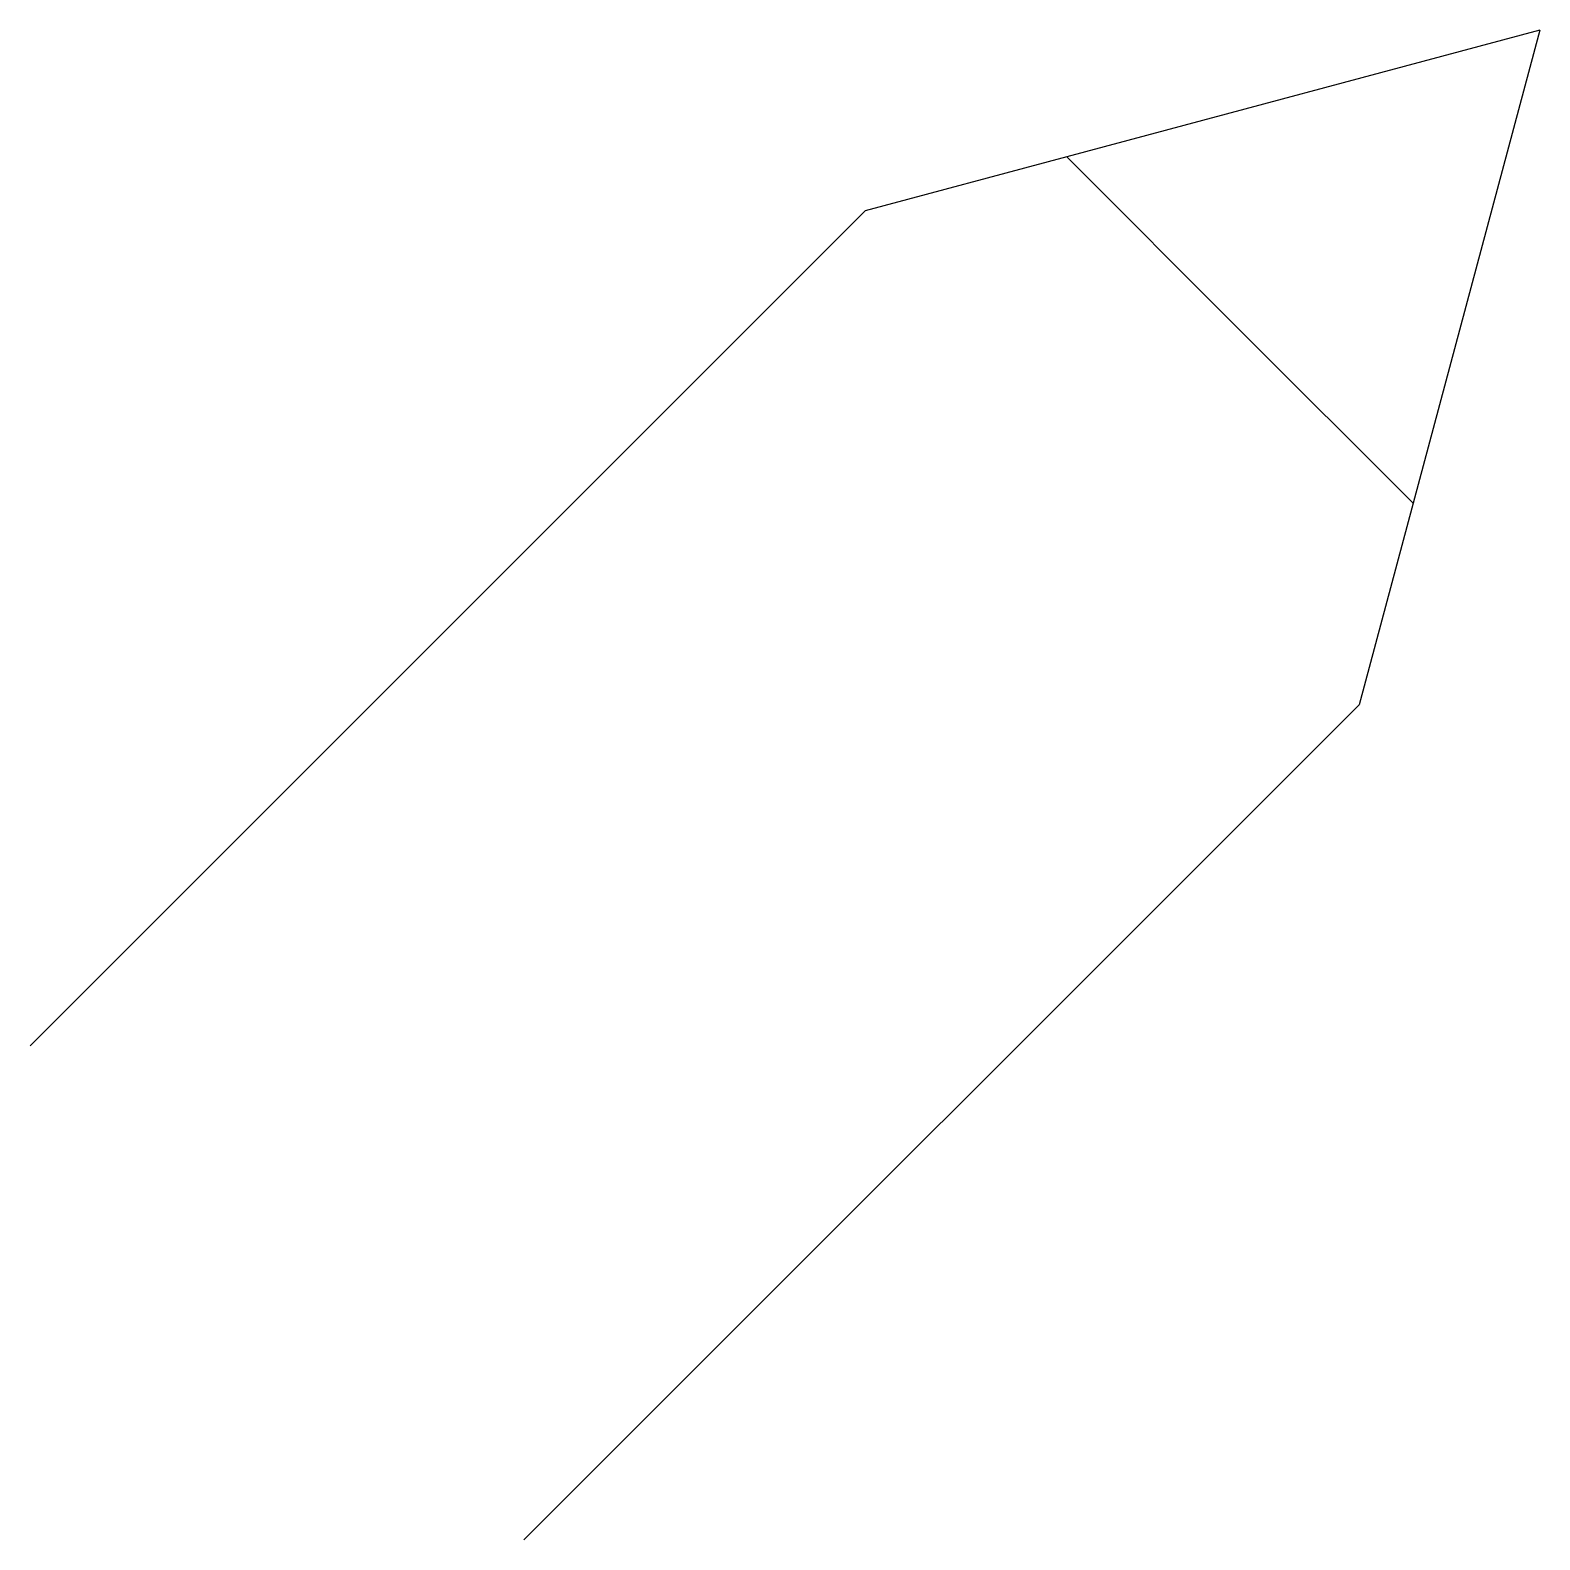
# Model space of a CAD drawing. Header units: millimetres. Extents: x 13.5 to 25.7, y 14.6 to 26.7.
import ezdxf

# ---------------------------------------------------------------- set-up
doc = ezdxf.new("R2010")
doc.units = ezdxf.units.MM
doc.layers.add('Contur', color=4, linetype='Continuous')

msp = doc.modelspace()

# ---------------------------------------------------------------- linework, layer by layer
at = {"layer": 'Contur'}
for p, q in [((25.651, 26.664), (21.859, 25.647)), ((25.651, 26.664), (24.635, 22.871)), ((21.859, 25.647), (20.242, 25.214)), ((23.247, 24.259), (21.859, 25.647)), ((13.546, 18.518), (20.242, 25.214)), ((23.247, 24.259), (24.635, 22.871)), ((24.635, 22.871), (24.202, 21.254)), ((17.505, 14.558), (24.202, 21.254))]:
    msp.add_line(p, q, dxfattribs=at)

doc.saveas('drawing.dxf')
